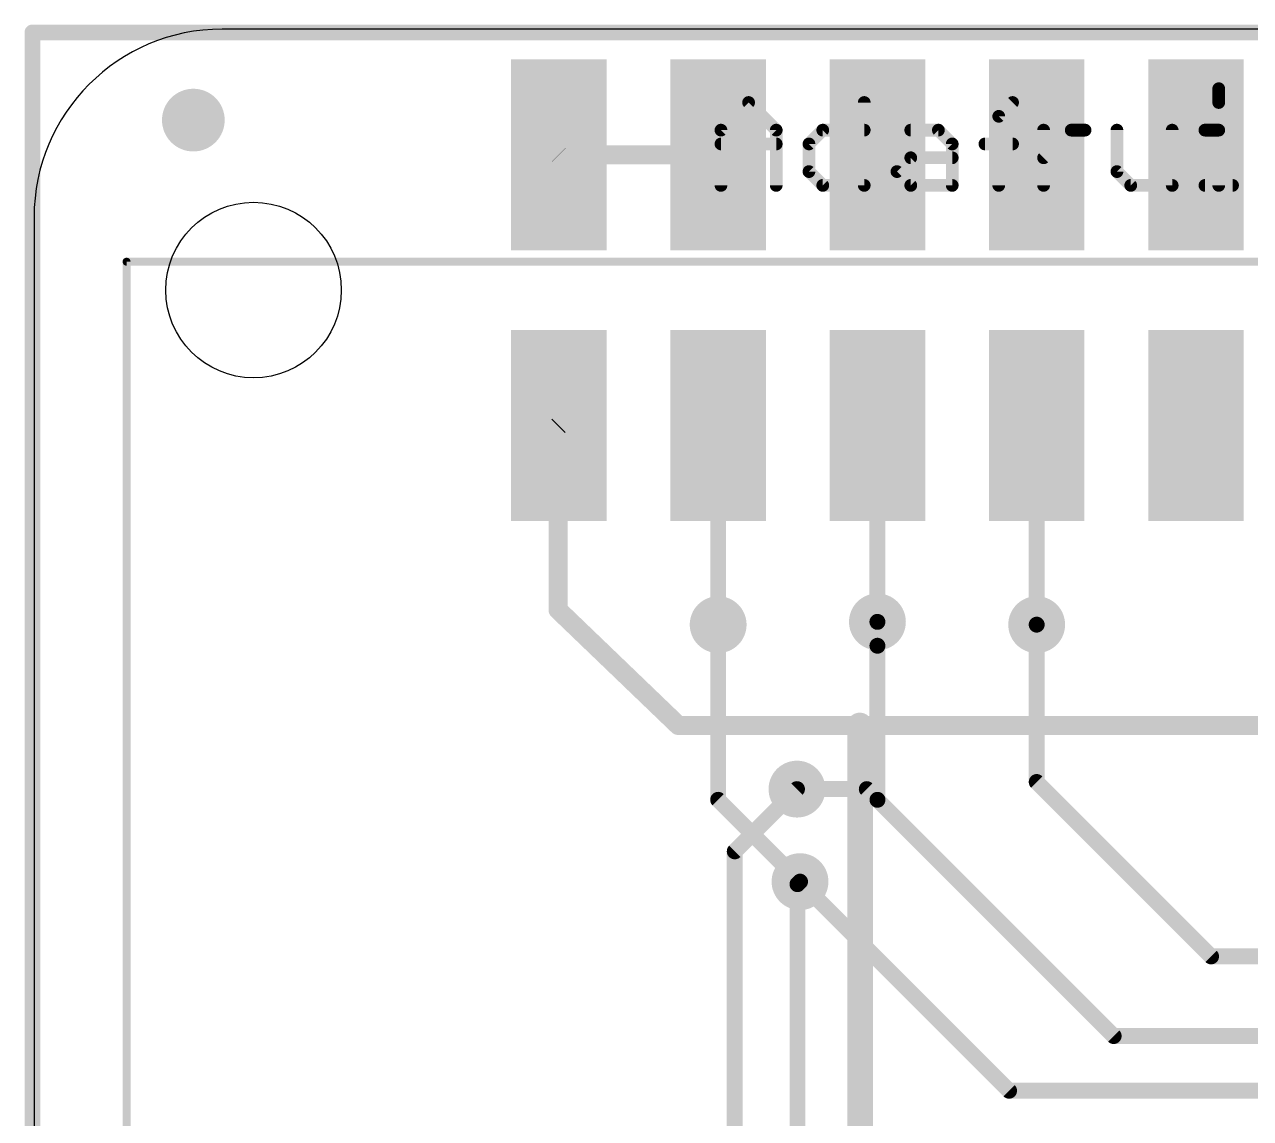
# Model space of a CAD drawing. Extents: x -0.1 to 65.4, y -0.8 to 30.7.
# Drawn here: x -0.13 to 19.42, y 13.29 to 30.73 of the extents above; entities that cross this region are included whole.
import ezdxf

# ---------------------------------------------------------------- set-up
doc = ezdxf.new("R2010")
doc.units = 0
for name, color, linetype in [('1', 12, 'CONTINUOUS'), ('16', 5, 'CONTINUOUS'), ('18', 110, 'CONTINUOUS'), ('20', 53, 'CONTINUOUS'), ('21', 40, 'CONTINUOUS')]:
    doc.layers.add(name, color=color, linetype=linetype)

# ---------------------------------------------------------------- blocks, each defined once
blk = doc.blocks.new('RECT')
blk.add_solid([(-0.5, -0.5), (0.5, -0.5), (-0.5, 0.5), (0.5, 0.5)])
blk = doc.blocks.new('PIE')
at = {"const_width": 0.5}
blk.add_lwpolyline([(0, -0.25, 1), (0, 0.25, 1), (0, -0.25)], format="xyb", dxfattribs=at)
blk = doc.blocks.new('ROUNDV')
at = {"const_width": 0.5}
blk.add_lwpolyline([(0, -0.25, 1), (0, 0.25, 1), (0, -0.25)], format="xyb", dxfattribs=at)

msp = doc.modelspace()

# ---------------------------------------------------------------- linework, layer by layer
at = {"layer": '1', "const_width": 0.254}
for points in [[(13.475, 21.209), (13.475, 20.828)], [(10.935, 21.1644), (10.9355, 18.3719)], [(16.0151, 21.1645), (16.015, 21.1644)], [(16.0156, 18.6554), (16.0151, 21.1645)], [(13.4751, 20.8279), (13.475, 20.828)], [(13.4756, 18.3718), (13.4751, 20.8279)], [(18.796, 15.875), (16.0156, 18.6554)], [(12.192, 18.542), (13.3054, 18.542)], [(13.3054, 18.542), (13.4756, 18.3718)], [(12.2407, 17.0667), (10.9355, 18.3719)], [(17.2424, 14.605), (13.4756, 18.3718)], [(15.5745, 13.7329), (12.2407, 17.0667)], [(18.796, 15.875), (30.099, 15.875)], [(17.2424, 14.605), (33.274, 14.605)], [(15.5745, 13.7329), (34.4001, 13.7329)]]:
    msp.add_lwpolyline(points, dxfattribs=at)
at = {"layer": '1', "const_width": 0.127}
for points in [[(13.5385, 21.209, 1), (13.4115, 21.209)], [(10.9985, 21.1644, 1), (10.8715, 21.1644)], [(15.9701, 21.2093, 1), (16.0599, 21.1195)], [(16.0786, 21.1645, 1), (15.9516, 21.1645)], [(16.06, 21.1196, 1), (15.9702, 21.2094)], [(13.5199, 20.8729, 1), (13.4301, 20.7831)], [(13.5386, 20.8279, 1), (13.4116, 20.8279)], [(13.4302, 20.783, 1), (13.52, 20.8728)], [(13.4115, 20.828, 1), (13.5385, 20.828)], [(16.0605, 18.7003, 1), (15.9707, 18.6105)], [(12.192, 18.6055, 1), (12.192, 18.4785)], [(13.3503, 18.5869, 1), (13.2605, 18.4971)], [(13.3054, 18.4785, 1), (13.3054, 18.6055)], [(15.9521, 18.6554, 1), (16.0791, 18.6554)], [(10.9804, 18.4168, 1), (10.8906, 18.327)], [(10.872, 18.3719, 1), (10.999, 18.3719)], [(13.5205, 18.4167, 1), (13.4307, 18.3269)], [(13.4121, 18.3718, 1), (13.5391, 18.3718)], [(13.4307, 18.3269, 1), (13.5205, 18.4167)], [(12.2856, 17.1116, 1), (12.1958, 17.0218)], [(12.1958, 17.0218, 1), (12.2856, 17.1116)], [(18.796, 15.9385, 1), (18.796, 15.8115)], [(18.7511, 15.8301, 1), (18.8409, 15.9199)], [(17.2424, 14.6685, 1), (17.2424, 14.5415)], [(17.1975, 14.5601, 1), (17.2873, 14.6499)], [(15.5745, 13.7964, 1), (15.5745, 13.6694)], [(15.5296, 13.688, 1), (15.6194, 13.7778)]]:
    msp.add_lwpolyline(points, format="xyb", dxfattribs=at)
at = {"layer": '16'}
for points, const_width in [([(0, 30.607), (0, 0)], 0.254), ([(65.278, 30.607), (0, 30.607)], 0.254), ([(10.935, 28.6574), (8.395, 28.6574)], 0.3048), ([(8.395, 28.6574), (8.3954, 28.657)], 0.3048), ([(8.3954, 28.657), (8.395, 28.6574)], 0.3048), ([(10.935, 28.6574), (10.9354, 28.657)], 0.3048), ([(10.9354, 28.657), (10.935, 28.6574)], 0.3048), ([(8.382, 24.3264), (8.395, 24.3394)], 0.3048), ([(8.382, 21.4004), (8.382, 24.3264)], 0.3048), ([(10.935, 24.3394), (10.935, 21.1644)], 0.254), ([(13.475, 24.3394), (13.475, 21.209)], 0.254), ([(16.015, 24.3394), (16.015, 21.1644)], 0.254), ([(8.382, 21.4004), (10.2991, 19.558)], 0.3048), ([(13.475, 21.209), (13.475, 21.209)], 0.254), ([(13.2, 19.3778), (13.1933, 19.558)], 0.4064), ([(10.2991, 19.558), (13.1933, 19.558)], 0.3048), ([(13.2, 5.689), (13.2, 19.3778)], 0.4064), ([(13.1933, 19.558), (28.715, 19.558)], 0.3048), ([(11.2, 17.55), (12.192, 18.542)], 0.254), ([(11.2, 5.689), (11.2, 17.55)], 0.254), ([(12.2, 17.026), (12.2407, 17.0667)], 0.254), ([(12.2, 5.689), (12.2, 17.026)], 0.254)]:
    msp.add_lwpolyline(points, dxfattribs=dict(at, const_width=const_width))
for points, const_width in [([(0.0635, 30.607, 1), (-0.0635, 30.607)], 0.127), ([(0, 30.6705, 1), (0, 30.5435)], 0.127), ([(8.395, 28.7336, 1), (8.395, 28.5812)], 0.1524), ([(8.4489, 28.7113, 1), (8.3411, 28.6035)], 0.1524), ([(8.4489, 28.7113, 1), (8.3411, 28.6035)], 0.1524), ([(8.3415, 28.6031, 1), (8.4493, 28.7109)], 0.1524), ([(8.3415, 28.6031, 1), (8.4493, 28.7109)], 0.1524), ([(10.9889, 28.7113, 1), (10.8811, 28.6035)], 0.1524), ([(10.9889, 28.7113, 1), (10.8811, 28.6035)], 0.1524), ([(10.8815, 28.6031, 1), (10.9893, 28.7109)], 0.1524), ([(10.8815, 28.6031, 1), (10.9893, 28.7109)], 0.1524), ([(10.935, 28.5812, 1), (10.935, 28.7336)], 0.1524), ([(8.4582, 24.3264, 1), (8.3058, 24.3264)], 0.1524), ([(8.3281, 24.3803, 1), (8.4359, 24.2725)], 0.1524), ([(8.4489, 24.2855, 1), (8.3411, 24.3933)], 0.1524), ([(10.9985, 24.3394, 1), (10.8715, 24.3394)], 0.127), ([(13.5385, 24.3394, 1), (13.4115, 24.3394)], 0.127), ([(16.0785, 24.3394, 1), (15.9515, 24.3394)], 0.127), ([(8.4348, 21.4553, 1), (8.3292, 21.3454)], 0.1524), ([(8.3058, 21.4004, 1), (8.4582, 21.4004)], 0.1524), ([(13.5199, 21.2539, 1), (13.4301, 21.1641)], 0.127), ([(13.4301, 21.1641, 1), (13.5199, 21.2539)], 0.127), ([(10.8715, 21.1644, 1), (10.9985, 21.1644)], 0.127), ([(13.4115, 21.209, 1), (13.5385, 21.209)], 0.127), ([(15.9515, 21.1644, 1), (16.0785, 21.1644)], 0.127), ([(13.2948, 19.5618, 1), (13.0917, 19.5542)], 0.2032), ([(10.2991, 19.6342, 1), (10.2991, 19.4818)], 0.1524), ([(10.2463, 19.5031, 1), (10.3519, 19.6129)], 0.1524), ([(13.3016, 19.3778, 1), (13.0984, 19.3778)], 0.2032), ([(13.1933, 19.6342, 1), (13.1933, 19.4818)], 0.1524), ([(13.1933, 19.4818, 1), (13.1933, 19.6342)], 0.1524), ([(13.0985, 19.374, 1), (13.3015, 19.3815)], 0.2032), ([(12.2369, 18.4971, 1), (12.1471, 18.5869)], 0.127), ([(11.2635, 17.55, 1), (11.1365, 17.55)], 0.127), ([(11.1551, 17.5949, 1), (11.2449, 17.5051)], 0.127), ([(12.2635, 17.026, 1), (12.1365, 17.026)], 0.127), ([(12.1551, 17.0709, 1), (12.2449, 16.9811)], 0.127), ([(12.2856, 17.0218, 1), (12.1958, 17.1116)], 0.127)]:
    msp.add_lwpolyline(points, format="xyb", dxfattribs=dict(at, const_width=const_width))
at = {"layer": '20'}
for p, q in [((62.0254, 30.6604), (3.0254, 30.6604)), ((0.0254, 27.6604), (0.0254, 3))]:
    msp.add_line(p, q, dxfattribs=at)
msp.add_circle((3.5254, 26.5), 1.4, dxfattribs=at)
msp.add_arc((3.0254, 27.6604), 3, 90, 180, dxfattribs=at)
at = {"layer": '21'}
for points, const_width in [([(18.9181, 29.7109), (18.9181, 29.4905)], 0.2032), ([(10.9797, 29.0499), (11.4204, 29.4905)], 0.2032), ([(11.4204, 29.4905), (11.861, 29.0499)], 0.2032), ([(13.2643, 29.4905), (13.2643, 28.1686)], 0.2032), ([(15.4099, 29.2702), (15.6302, 29.4905)], 0.2032), ([(15.4099, 28.1686), (15.4099, 29.2702)], 0.2032), ([(10.9797, 28.1686), (10.9797, 29.0499)], 0.2032), ([(11.861, 29.0499), (11.861, 28.1686)], 0.2032), ([(12.383, 28.8296), (12.6033, 29.0499)], 0.2032), ([(12.6033, 29.0499), (13.2643, 29.0499)], 0.2032), ([(14.0066, 29.0499), (14.4472, 29.0499)], 0.2032), ([(14.4472, 29.0499), (14.6676, 28.8296)], 0.2032), ([(16.1251, 28.1686), (16.1251, 29.0499)], 0.2032), ([(16.1251, 28.6092), (16.5657, 29.0499)], 0.2032), ([(16.5657, 29.0499), (16.786, 29.0499)], 0.2032), ([(17.2945, 29.0499), (17.2945, 28.3889)], 0.2032), ([(18.1757, 28.1686), (18.1757, 29.0499)], 0.2032), ([(18.6977, 29.0499), (18.9181, 29.0499)], 0.2032), ([(18.9181, 29.0499), (18.9181, 28.1686)], 0.2032), ([(10.9797, 28.8296), (11.861, 28.8296)], 0.2032), ([(12.383, 28.3889), (12.383, 28.8296)], 0.2032), ([(14.6676, 28.8296), (14.6676, 28.1686)], 0.2032), ([(15.1895, 28.8296), (15.6302, 28.8296)], 0.2032), ([(13.7863, 28.3889), (14.0066, 28.6092)], 0.2032), ([(14.0066, 28.6092), (14.6676, 28.6092)], 0.2032), ([(12.6033, 28.1686), (12.383, 28.3889)], 0.2032), ([(14.0066, 28.1686), (13.7863, 28.3889)], 0.2032), ([(17.2945, 28.3889), (17.5148, 28.1686)], 0.2032), ([(13.2643, 28.1686), (12.6033, 28.1686)], 0.2032), ([(14.6676, 28.1686), (14.0066, 28.1686)], 0.2032), ([(17.5148, 28.1686), (18.1757, 28.1686)], 0.2032), ([(18.6977, 28.1686), (19.1384, 28.1686)], 0.2032), ([(1.5, 2.952), (1.5, 26.952)], 0.127), ([(1.5, 26.952), (63.5, 26.952)], 0.127)]:
    msp.add_lwpolyline(points, dxfattribs=dict(at, const_width=const_width))
for points, const_width in [([(18.9689, 29.7109, 1), (18.8673, 29.7109)], 0.1016), ([(11.4563, 29.5264, 1), (11.3844, 29.4546)], 0.1016), ([(11.4563, 29.4546, 1), (11.3844, 29.5264)], 0.1016), ([(13.3151, 29.4905, 1), (13.2135, 29.4905)], 0.1016), ([(15.6661, 29.4546, 1), (15.5943, 29.5264)], 0.1016), ([(18.8673, 29.4905, 1), (18.9689, 29.4905)], 0.1016), ([(15.3739, 29.3061, 1), (15.4458, 29.2343)], 0.1016), ([(15.4607, 29.2702, 1), (15.3591, 29.2702)], 0.1016), ([(11.0305, 29.0499, 1), (10.9289, 29.0499)], 0.1016), ([(10.9438, 29.0858, 1), (11.0156, 29.014)], 0.1016), ([(11.9118, 29.0499, 1), (11.8102, 29.0499)], 0.1016), ([(11.8251, 29.014, 1), (11.8969, 29.0858)], 0.1016), ([(12.6033, 29.1007, 1), (12.6033, 28.9991)], 0.1016), ([(12.6392, 29.014, 1), (12.5674, 29.0858)], 0.1016), ([(13.2643, 28.9991, 1), (13.2643, 29.1007)], 0.1016), ([(14.0066, 29.1007, 1), (14.0066, 28.9991)], 0.1016), ([(14.4832, 29.0858, 1), (14.4113, 29.014)], 0.1016), ([(14.4472, 28.9991, 1), (14.4472, 29.1007)], 0.1016), ([(16.1759, 29.0499, 1), (16.0743, 29.0499)], 0.1016), ([(16.5657, 29.1007, 1), (16.5657, 28.9991)], 0.1016), ([(16.6016, 29.014, 1), (16.5298, 29.0858)], 0.1016), ([(16.786, 28.9991, 1), (16.786, 29.1007)], 0.1016), ([(17.3453, 29.0499, 1), (17.2437, 29.0499)], 0.1016), ([(18.2265, 29.0499, 1), (18.1249, 29.0499)], 0.1016), ([(18.6977, 29.1007, 1), (18.6977, 28.9991)], 0.1016), ([(18.9689, 29.0499, 1), (18.8673, 29.0499)], 0.1016), ([(18.9181, 28.9991, 1), (18.9181, 29.1007)], 0.1016), ([(10.9797, 28.8804, 1), (10.9797, 28.7788)], 0.1016), ([(11.861, 28.7788, 1), (11.861, 28.8804)], 0.1016), ([(12.4338, 28.8296, 1), (12.3322, 28.8296)], 0.1016), ([(12.3471, 28.8655, 1), (12.4189, 28.7936)], 0.1016), ([(14.7184, 28.8296, 1), (14.6168, 28.8296)], 0.1016), ([(14.6316, 28.7936, 1), (14.7035, 28.8655)], 0.1016), ([(15.1895, 28.8804, 1), (15.1895, 28.7788)], 0.1016), ([(15.6302, 28.7788, 1), (15.6302, 28.8804)], 0.1016), ([(14.0066, 28.66, 1), (14.0066, 28.5584)], 0.1016), ([(14.0425, 28.5733, 1), (13.9707, 28.6452)], 0.1016), ([(14.6676, 28.5584, 1), (14.6676, 28.66)], 0.1016), ([(16.0891, 28.6452, 1), (16.161, 28.5733)], 0.1016), ([(12.4189, 28.4248, 1), (12.3471, 28.353)], 0.1016), ([(12.3322, 28.3889, 1), (12.4338, 28.3889)], 0.1016), ([(13.8222, 28.4248, 1), (13.7503, 28.353)], 0.1016), ([(13.7503, 28.4248, 1), (13.8222, 28.353)], 0.1016), ([(17.3304, 28.4248, 1), (17.2585, 28.353)], 0.1016), ([(17.2437, 28.3889, 1), (17.3453, 28.3889)], 0.1016), ([(10.9289, 28.1686, 1), (11.0305, 28.1686)], 0.1016), ([(11.8102, 28.1686, 1), (11.9118, 28.1686)], 0.1016), ([(12.6033, 28.2194, 1), (12.6033, 28.1178)], 0.1016), ([(12.5674, 28.1327, 1), (12.6392, 28.2045)], 0.1016), ([(13.2135, 28.1686, 1), (13.3151, 28.1686)], 0.1016), ([(13.2643, 28.1178, 1), (13.2643, 28.2194)], 0.1016), ([(14.0066, 28.2194, 1), (14.0066, 28.1178)], 0.1016), ([(13.9707, 28.1327, 1), (14.0425, 28.2045)], 0.1016), ([(14.6168, 28.1686, 1), (14.7184, 28.1686)], 0.1016), ([(14.6676, 28.1178, 1), (14.6676, 28.2194)], 0.1016), ([(15.3591, 28.1686, 1), (15.4607, 28.1686)], 0.1016), ([(16.0743, 28.1686, 1), (16.1759, 28.1686)], 0.1016), ([(17.5148, 28.2194, 1), (17.5148, 28.1178)], 0.1016), ([(17.4789, 28.1327, 1), (17.5507, 28.2045)], 0.1016), ([(18.1249, 28.1686, 1), (18.2265, 28.1686)], 0.1016), ([(18.1757, 28.1178, 1), (18.1757, 28.2194)], 0.1016), ([(18.6977, 28.2194, 1), (18.6977, 28.1178)], 0.1016), ([(18.8673, 28.1686, 1), (18.9689, 28.1686)], 0.1016), ([(19.1384, 28.1178, 1), (19.1384, 28.2194)], 0.1016), ([(1.5317, 26.952, 1), (1.4683, 26.952)], 0.0635), ([(1.5, 26.9838, 1), (1.5, 26.9203)], 0.0635)]:
    msp.add_lwpolyline(points, format="xyb", dxfattribs=dict(at, const_width=const_width))

# ---------------------------------------------------------------- block references
at = {"layer": '16', "xscale": 3.048, "yscale": 1.524}
for p, rotation in [((8.395, 28.6574), 270), ((10.935, 28.6574), 270), ((13.475, 28.6574), 270), ((16.015, 28.6574), 270), ((18.555, 28.6574), 270), ((8.395, 24.3394), 270), ((10.935, 24.3394), 90), ((13.475, 24.3394), 90), ((16.015, 24.3394), 90), ((18.555, 24.3394), 90)]:
    msp.add_blockref('RECT', p, dxfattribs=dict(at, rotation=rotation))
at = {"layer": '16'}
msp.add_blockref('PIE', (2.5654, 29.21), dxfattribs=at)
at = {"layer": '18', "xscale": 0.9064, "yscale": 0.9064}
for p in [(10.935, 21.1644), (10.935, 21.1644), (13.475, 21.209), (13.475, 21.209), (16.015, 21.1644), (16.015, 21.1644), (12.192, 18.542), (12.192, 18.542), (12.2407, 17.0667), (12.2407, 17.0667)]:
    msp.add_blockref('ROUNDV', p, dxfattribs=at)

doc.saveas('drawing.dxf')
